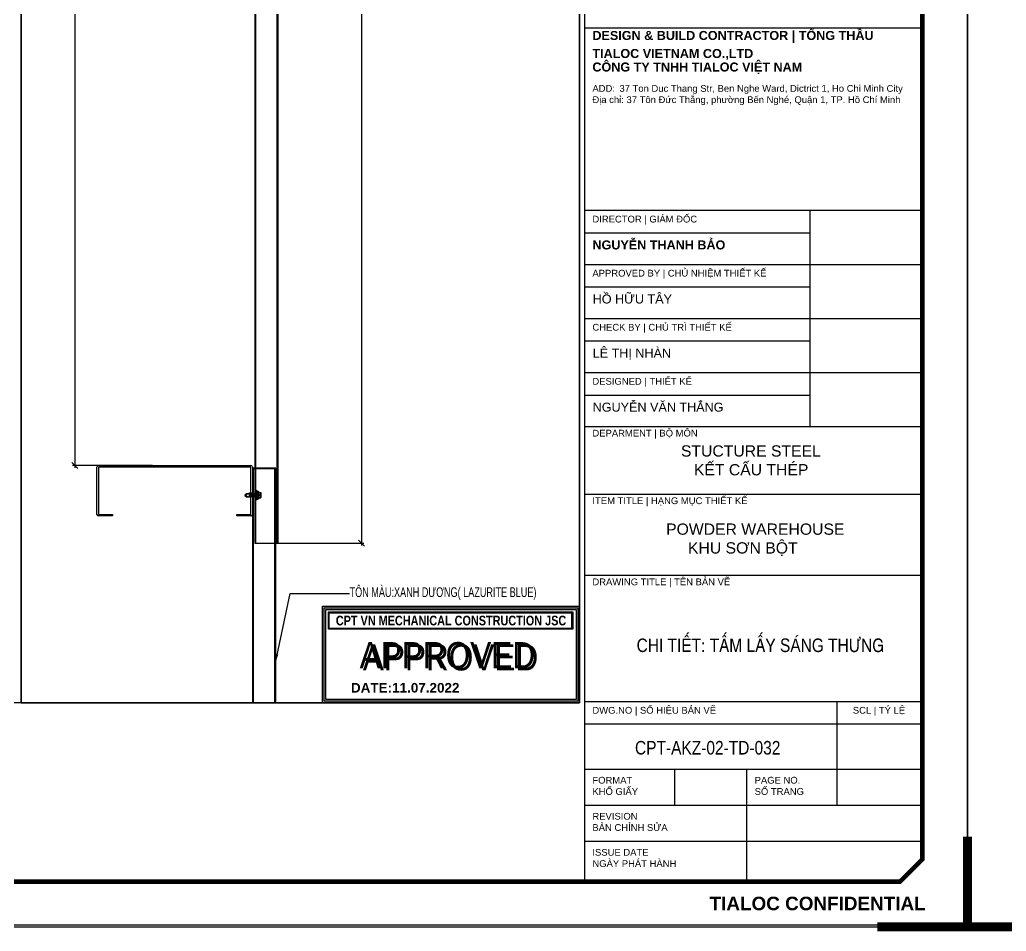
# Model space of a CAD drawing. Header units: inches. Extents: x 340055 to 349452, y -34649 to -30845.
# Drawn here: x 343245.9 to 343499.8, y -33836.9 to -33602.3 of the extents above; entities that cross this region are included whole.
import ezdxf
from ezdxf.enums import TextEntityAlignment as Align

# ---------------------------------------------------------------- set-up
doc = ezdxf.new("R2010")
doc.units = ezdxf.units.IN
doc.header["$MEASUREMENT"] = 0
for name, color, linetype in [('0 @ 1', 7, 'Continuous'), ('1', 1, 'Continuous'), ('3', 3, 'Continuous'), ('9', 9, 'Continuous'), ('DIM', 8, 'Continuous'), ('NET IN', 3, 'Continuous'), ('STRUCTURE', 1, 'Continuous')]:
    doc.layers.add(name, color=color, linetype=linetype)
doc.layers.add('Cover text', color=7, linetype='Continuous', true_color=0x52370f)
for name, color, linetype, lineweight in [('TEXT @ 1', 7, 'Continuous', 20), ('TL-TIILE BLOCK A2$0$TL-TITLE BLOCK - TEXT @ 1', 7, 'Continuous', 25), ('TL-TIILE BLOCK A2$0$TL-TITLE BLOCK 1', 7, 'Continuous', 50), ('TL-TIILE BLOCK A2$0$TL-TITLE BLOCK 2', 7, 'Continuous', 25)]:
    doc.layers.add(name, color=color, linetype=linetype, lineweight=lineweight)
doc.styles.add('2501', font='', dxfattribs={"height": 250})
doc.styles.add('HX3', font='')
doc.styles.add('ST1H', font='vnshxh.shx', dxfattribs={"width": 0.7})
doc.styles.add('TIEU DE', font='', dxfattribs={"width": 0.8})
doc.styles.add('TL-TIILE BLOCK A2$0$MEP-TEXT T.BLOCK 1', font='arial.ttf', dxfattribs={"height": 1.5})
doc.styles.add('TL-TIILE BLOCK A2$0$MEP-TEXT T.BLOCK 2', font='arial.ttf')
doc.styles.add('TL-TIILE BLOCK A2$0$MEP-TEXT T.BLOCK 3', font='arial.ttf', dxfattribs={"height": 3})
doc.styles.get('2501').set_extended_font_data('.VnArialH', bold=True)
doc.styles.get('HX3').set_extended_font_data('.VnBlackH')
doc.styles.get('TIEU DE').set_extended_font_data('.VnArial NarrowH')
doc.dimstyles.new('3', dxfattribs={"dimtxt": 3.5, "dimasz": 1.8, "dimexe": 1, "dimexo": 0, "dimgap": 1, "dimtad": 1, "dimdec": 0, "dimlfac": 3, "dimzin": 0, "dimdsep": 46, "dimtxsty": 'ST1H', "dimblk": 'OBLIQUE', "dimcen": 1, "dimdle": 1, "dimclrd": 8, "dimclre": 8, "dimclrt": 3, "dimadec": 0, "dimazin": 0, "dimtfac": 1, "dimtdec": 0, "dimtix": 1, "dimtofl": 0, "dimtmove": 1, "dimatfit": 3, "dimfxl": 0, "dimtolj": 1, "dimtzin": 0, "dimlwd": -1, "dimlwe": -1, "dimarcsym": 0})
doc.dimstyles.new('5', dxfattribs={"dimtxt": 3.5, "dimasz": 1.5, "dimexe": 0.6, "dimexo": 0, "dimtad": 1, "dimdec": 0, "dimlfac": 5, "dimzin": 0, "dimdsep": 46, "dimtxsty": 'ST1H', "dimblk": 'OBLIQUE', "dimcen": 1, "dimdle": 0.6, "dimclrd": 8, "dimclre": 8, "dimclrt": 3, "dimadec": 0, "dimazin": 0, "dimtfac": 1, "dimtdec": 0, "dimtix": 1, "dimtofl": 0, "dimtmove": 0, "dimatfit": 3, "dimfxl": 0, "dimtolj": 1, "dimtzin": 0, "dimlwd": -1, "dimlwe": -1, "dimarcsym": 0})

# ---------------------------------------------------------------- blocks, each defined once
blk = doc.blocks.new('A$C153C7E87')
at = {"color": 94, "ltscale": 50}
for p, q in [((66, 21.67), (0.67, 21.67)), ((0, 21), (0, 0.67)), ((66.67, 0.67), (66.67, 21))]:
    blk.add_line(p, q, dxfattribs=at)
blk.add_lwpolyline([(0.67, 0), (6.67, 0), (6.67, 0.67), (0.67, 0.67), (0.67, 21), (66, 21), (66, 0.67), (60, 0.67), (60, 0), (66, 0)], dxfattribs=at)
at = {"color": 94, "ltscale": 50, "extrusion": (0, 0, -1)}
for centre, major_axis, start_param, end_param in [((0.67, 21), (-0.471, 0.471), 5.497787, 7.068583), ((66, 21), (-0.471, 0.471), 0.785398, 2.356194), ((0.67, 0.67), (0.471, 0.471), 2.356194, 3.926991), ((66, 0.67), (0.471, 0.471), 0.785398, 2.356194)]:
    blk.add_ellipse(centre, major_axis=major_axis, ratio=1, start_param=start_param, end_param=end_param, dxfattribs=at)
blk = doc.blocks.new('_Oblique')
at = {"color": 0, "linetype": 'ByBlock', "lineweight": -2}
blk.add_line((-0.5, -0.5), (0.5, 0.5), dxfattribs=at)
blk = doc.blocks.new('*D712')
at = {"color": 8, "transparency": 16777216}
for p, q in [((343260.12, -33476.43), (343260.12, -33717.63)), ((343267.11, -33477.03), (343259.52, -33477.03)), ((343280.06, -33717.03), (343259.52, -33717.03))]:
    blk.add_line(p, q, dxfattribs=at)
at = {"layer": 'Defpoints', "color": 0, "transparency": 16777216}
for p in [(343267.11, -33477.03), (343260.12, -33717.03), (343280.06, -33717.03)]:
    blk.add_point(p, dxfattribs=at)
at = {"color": 8, "transparency": 16777216, "xscale": 1.5, "yscale": 1.5, "zscale": 1.5}
for p, rotation in [((343260.12, -33477.03), 90), ((343260.12, -33717.03), 270)]:
    blk.add_blockref('_Oblique', p, dxfattribs=dict(at, rotation=rotation))
at = {"color": 3, "transparency": 16777216, "insert": (343257.74, -33597.03), "char_height": 3.5, "attachment_point": 5, "rotation": 90, "style": 'ST1H'}
blk.add_mtext('\\A1;1200', dxfattribs=at)
blk = doc.blocks.new('*D713')
at = {"color": 8, "transparency": 16777216}
for p, q in [((343309.41, -33457.03), (343334.49, -33457.03)), ((343333.89, -33456.43), (343333.89, -33737.63)), ((343309.41, -33737.03), (343334.49, -33737.03))]:
    blk.add_line(p, q, dxfattribs=at)
at = {"layer": 'Defpoints', "color": 0, "transparency": 16777216}
for p in [(343309.41, -33457.03), (343309.41, -33737.03), (343333.89, -33737.03)]:
    blk.add_point(p, dxfattribs=at)
at = {"color": 8, "transparency": 16777216, "xscale": 1.5, "yscale": 1.5, "zscale": 1.5}
for p, rotation in [((343333.89, -33457.03), 90), ((343333.89, -33737.03), 270)]:
    blk.add_blockref('_Oblique', p, dxfattribs=dict(at, rotation=rotation))
at = {"color": 3, "transparency": 16777216, "insert": (343331.51, -33597.03), "char_height": 3.5, "attachment_point": 5, "rotation": 90, "style": 'ST1H'}
blk.add_mtext('\\A1;1400', dxfattribs=at)
blk = doc.blocks.new('Short_Self_drilling')
at = {"layer": 'STRUCTURE', "color": 1, "linetype": 'Continuous'}
for p, q in [((6.4, 1.7), (-6.4, 1.7)), ((5.1, 3.8), (-5.1, 3.8)), ((-2.6, 2.9), (-5.1, 2.9)), ((-3.4, 3.8), (-3.4, 6.8)), ((3, 7.2), (-3, 7.2)), ((2.6, 2.9), (-2.6, 2.9)), ((-2.1, 2.8), (-2.1, 2.9)), ((6.3, 0), (0, 0)), ((2.2, 2.8), (2.2, 2.9)), ((2.2, -0.5), (2.2, 0)), ((5.1, 2.9), (2.6, 2.9)), ((3.4, 3.8), (3.4, 6.8)), ((3, -1.2), (-2.7, -0.2)), ((3, -2.7), (-2.7, -1.8)), ((3, -4.2), (-2.7, -3.3)), ((3, -5.8), (-2.7, -4.8)), ((3, -7.3), (-2.7, -6.3)), ((-1.9, -8), (-2.7, -7.9)), ((-2.1, -1.4), (-2.1, -0.9)), ((-2.1, -2.9), (-2.1, -2.4)), ((-2.1, -4.4), (-2.1, -3.9)), ((-2.1, -6), (-2.1, -5.4)), ((-2.1, -7.5), (-2.1, -7)), ((-2.1, -12.3), (-2.1, -8.5)), ((3, -8.8), (-1.1, -8.1)), ((2.1, -12.3), (2.1, -9.1)), ((2.2, -2), (2.2, -1.5)), ((2.2, -3.6), (2.2, -3)), ((2.2, -5.1), (2.2, -4.6)), ((2.2, -6.6), (2.2, -6.1)), ((2.2, -8.1), (2.2, -7.6))]:
    blk.add_line(p, q, dxfattribs=at)
blk.add_lwpolyline([(6.4, 1.3), (6.4, 1.7), (2.1, 2.8), (-2.1, 2.8), (-6.4, 1.7), (-6.4, 1.3)], close=True, dxfattribs=at)
for points in [[(-6.4, 1.3, -0.088869), (-6.3, 0), (0, 0)], [(-0.1, 3.8), (-0.3, 6.2, 0.338878), (-3.1, 6.2), (-3.3, 3.8)], [(3.3, 3.8), (3.1, 6.2, 0.338878), (0.3, 6.2), (0.1, 3.8)], [(2.1, -12.3), (0.2, -14.2, -0.333596), (-0.2, -14.2), (-2.1, -12.3)], [(-0.1, -14), (-1, -12.2, -0.148657), (-1.4, -11.2), (-2, -7.7, -0.815006), (-1.2, -7.8, 0.150833), (-0.8, -8.7)], [(2.1, -12.3), (1.7, -11.7, 0.52242), (0.9, -11.7), (-0.2, -14.2)]]:
    blk.add_lwpolyline(points, format="xyb", dxfattribs=at)
for points in [[(3, -1.2), (2.2, -1.5), (-2.1, -0.8), (-2.7, -0.2), (-2.4, 0)], [(3, -2.7), (2.2, -3), (-2.1, -2.4), (-2.7, -1.8), (-2.1, -1.4), (2.2, -2), (3, -2.7)], [(3, -4.2), (2.2, -4.6), (-2.1, -3.9), (-2.7, -3.3), (-2.1, -2.9), (2.2, -3.6), (3, -4.2)], [(3, -5.8), (2.2, -6.1), (-2.1, -5.4), (-2.7, -4.8), (-2.1, -4.4), (2.2, -5.1), (3, -5.8)], [(3, -7.3), (2.2, -7.6), (-2.1, -7), (-2.7, -6.3), (-2.1, -6), (2.2, -6.6), (3, -7.3)], [(-1.8, -8.5), (-2.1, -8.5), (-2.7, -7.9), (-2.1, -7.5), (-1.8, -7.5)], [(-1.3, -7.6), (2.2, -8.1), (3, -8.8)], [(-1.2, 0), (2.2, -0.5), (3, -1.2)], [(3, -8.8), (2.2, -9.1), (-0.8, -8.7)]]:
    blk.add_lwpolyline(points, dxfattribs=at)
for centre, radius, start, end in [((-5, 3.3), 0.455, 109.7949, 250.2674), ((-3, 6.8), 0.429, 90.0311, 180.0311), ((3, 6.8), 0.429, 0.0311, 90.0311), ((5.1, 3.3), 0.435, 279.7276, 80.3347), ((10, 0.2), 3.74, 162.2963, 182.6103)]:
    blk.add_arc(centre, radius, start, end, dxfattribs=at)
blk = doc.blocks.new('DAUKIEMSOAT')
at = {"layer": '1'}
h = blk.add_hatch(color=10, dxfattribs=at)
h.dxf.hatch_style = 1
h.paths.add_polyline_path([(-1009.3, -10752.83), (-1009.3, -10728.79), (-944.11, -10728.79), (-944.11, -10752.83)], flags=16)
h.paths.add_polyline_path([(-1009.73, -10753.26), (-1009.73, -10728.36), (-943.68, -10728.36), (-943.68, -10753.26)])
h = blk.add_hatch(color=10, dxfattribs=at)
h.dxf.hatch_style = 1
h.paths.add_polyline_path([(-945.66, -10734.13), (-1008.05, -10734.13), (-1008.05, -10730.05), (-945.66, -10730.05)], flags=16)
h.paths.add_polyline_path([(-945.4, -10729.86), (-945.4, -10734.33), (-1008.24, -10734.33), (-1008.24, -10729.86)])
at = {"layer": '1', "color": 10}
for points in [[(-1009.73, -10753.26), (-1009.73, -10728.36), (-943.68, -10728.36), (-943.68, -10753.26)], [(-1009.3, -10752.83), (-1009.3, -10728.79), (-944.11, -10728.79), (-944.11, -10752.83)], [(-1008.87, -10752.4), (-1008.87, -10729.22), (-944.54, -10729.22), (-944.54, -10752.4)], [(-945.4, -10729.86), (-945.4, -10734.33), (-1008.24, -10734.33), (-1008.24, -10729.86)], [(-945.66, -10734.13), (-1008.05, -10734.13), (-1008.05, -10730.05), (-945.66, -10730.05)]]:
    blk.add_lwpolyline(points, close=True, dxfattribs=at)
at = {"layer": '1', "color": 10, "style": '2501', "width": 0.8}
blk.add_text('CPT VN MECHANICAL CONSTRUCTION JSC', height=2.5, dxfattribs=at).set_placement((-1006.34, -10733.32))
at = {"layer": '1', "color": 10, "style": 'HX3', "width": 0.9}
blk.add_text('APPROVED', height=6.75, dxfattribs=at).set_placement((-977.64, -10744.37), align=Align.CENTER)
at = {"layer": '1', "color": 251, "linetype": 'Continuous', "true_color": 0x645e5e, "style": 'HX3', "width": 0.9}
blk.add_text('APPROVED', height=6.75, dxfattribs=at).set_placement((-976.82, -10744.92), align=Align.CENTER)
at = {"layer": '1', "color": 10, "style": '2501'}
blk.add_attdef('DATE', text='', height=2.48, dxfattribs=at).set_placement((-1002.45, -10749.37), align=Align.MIDDLE_LEFT)
blk = doc.blocks.new('A$C57dc6cef')
at = {"layer": 'DIM', "color": 1}
blk.add_blockref('DAUKIEMSOAT', (1009.73, 10753.26), dxfattribs=at).add_auto_attribs({'DATE': 'DATE:11.07.2022'})
blk = doc.blocks.new('A$Cc64c765f')
at = {"layer": '9'}
blk.add_blockref('A$C57dc6cef', (-1.75, 0), dxfattribs=at)
blk = doc.blocks.new('kt kien truc 1')
at = {"layer": 'Defpoints', "color": 8}
blk.add_lwpolyline([(0, 0), (594, 0), (594, 420), (0, 420)], close=True, dxfattribs=at)
at = {"layer": 'Defpoints', "color": 8, "const_width": 2}
for points in [[(0, 20), (0, 0), (20, 0)], [(594, 20), (594, 0), (574, 0)]]:
    blk.add_lwpolyline(points, dxfattribs=at)
at = {"layer": 'TL-TIILE BLOCK A2$0$TL-TITLE BLOCK 1', "const_width": 1}
blk.add_lwpolyline([(20, 10), (579, 10), (584, 15), (584, 405), (579, 410), (20, 410), (15, 405), (15, 15)], close=True, dxfattribs=at)
at = {"layer": 'TL-TIILE BLOCK A2$0$TL-TITLE BLOCK 2'}
for p, q in [((509, 410), (509, 10)), ((509, 199.5), (584, 199.5)), ((509, 159), (584, 159)), ((559, 159), (559, 111)), ((509, 154), (559, 154)), ((509, 147), (584, 147)), ((509, 142), (559, 142)), ((509, 135), (584, 135)), ((509, 130), (559, 130)), ((509, 123), (584, 123)), ((509, 118), (559, 118)), ((509, 111), (584, 111)), ((509, 96), (584, 96)), ((509, 78), (584, 78)), ((509, 50), (584, 50)), ((565, 50), (565, 27)), ((509, 45), (584, 45)), ((509, 35), (584, 35)), ((529, 35), (529, 27)), ((545, 35), (545, 10)), ((509, 27), (584, 27)), ((509, 19), (584, 19))]:
    blk.add_line(p, q, dxfattribs=at)
at = {"layer": '0 @ 1', "attachment_point": 1}
for s, width, insert, char_height, style in [('\\pt10;{\\fArial|b1|i0|c0|p34;NGUYỄN THANH BẢO}', 32.1571, (510.79, 152.31), 2, 'TL-TIILE BLOCK A2$0$MEP-TEXT T.BLOCK 2'), ('\\pt15;{\\fArial|b1|i0|c0|p34;TIALOC CONFIDENTIAL}', 49.3859, (536.78, 6.67), 3, 'TL-TIILE BLOCK A2$0$MEP-TEXT T.BLOCK 3')]:
    blk.add_mtext_dynamic_manual_height_columns(s, width=width, gutter_width=12.5, heights=[0], dxfattribs=dict(at, insert=insert, char_height=char_height, style=style))
at = {"layer": 'TEXT @ 1', "attachment_point": 1, "style": 'TL-TIILE BLOCK A2$0$MEP-TEXT T.BLOCK 1'}
for s, width, insert, char_height in [('{\\C1;HỒ HỮU TÂY}', 50.8254, (510.84, 140.31), 2), ('{\\C1;LÊ THỊ NHÀN}', 50.8254, (510.84, 128.31), 2), ('{\\C1;NGUYỄN VĂN THẮNG}', 50.8254, (510.84, 116.31), 2), ('\\pi10.02899;{\\C1;STUCTURE STEEL \\P\\pi12.90587;KẾT CẤU THÉP}', 50.8254, (520.39, 106.84), 2.5), ('\\pi10.78205;{\\C1;POWDER WAREHOUSE\\P     KHU SƠN BỘT}', 64.0147, (516.35, 89.49), 2.5)]:
    blk.add_mtext_dynamic_manual_height_columns(s, width=width, gutter_width=15, heights=[0], dxfattribs=dict(at, insert=insert, char_height=char_height))
at = {"layer": 'TL-TIILE BLOCK A2$0$TL-TITLE BLOCK - TEXT @ 1', "attachment_point": 1}
for s, width, insert, char_height, style in [('{\\fArial|b1|i0|c0|p34;DESIGN & BUILD CONTRACTOR | TỔNG THẦU}', 66.5482, (510.78, 198.79), 2, 'TL-TIILE BLOCK A2$0$MEP-TEXT T.BLOCK 2'), ('{\\fArial|b1|i0|c0|p34;TIALOC VIETNAM CO.,LTD}', 66.5482, (510.78, 194.79), 2, 'TL-TIILE BLOCK A2$0$MEP-TEXT T.BLOCK 2'), ('{\\fArial|b1|i0|c0|p34;CÔNG TY TNHH TIALOC VIỆT NAM}', 66.5482, (510.78, 191.79), 2, 'TL-TIILE BLOCK A2$0$MEP-TEXT T.BLOCK 2'), ('ADD:^I37 Ton Duc Thang Str, Ben Nghe Ward, Dictrict 1, Ho Chi Minh City ', 70.4569, (510.78, 186.79), 1.5, 'TL-TIILE BLOCK A2$0$MEP-TEXT T.BLOCK 1'), ('Địa chỉ: 37 Tôn Đức Thắng, phường Bến Nghé, Quận 1, TP. Hồ Chí Minh', 70.522, (510.78, 184.29), 1.5, 'TL-TIILE BLOCK A2$0$MEP-TEXT T.BLOCK 1'), ('DIRECTOR | GIÁM ĐỐC', 57.2397, (510.78, 157.79), 1.5, 'TL-TIILE BLOCK A2$0$MEP-TEXT T.BLOCK 1'), ('APPROVED BY | CHỦ NHIỆM THIẾT KẾ', 57.2397, (510.78, 145.79), 1.5, 'TL-TIILE BLOCK A2$0$MEP-TEXT T.BLOCK 1'), ('CHECK BY | CHỦ TRÌ THIẾT KẾ', 50.8254, (510.78, 133.79), 1.5, 'TL-TIILE BLOCK A2$0$MEP-TEXT T.BLOCK 1'), ('DESIGNED | THIẾT KẾ', 44.9979, (510.78, 121.79), 1.5, 'TL-TIILE BLOCK A2$0$MEP-TEXT T.BLOCK 1'), ('DEPARMENT | BỘ MÔN', 63.0963, (510.78, 110.29), 1.5, 'TL-TIILE BLOCK A2$0$MEP-TEXT T.BLOCK 1'), ('ITEM TITLE | HẠNG MỤC THIẾT KẾ', 63.0963, (510.78, 95.29), 1.5, 'TL-TIILE BLOCK A2$0$MEP-TEXT T.BLOCK 1'), ('DRAWING TITLE | TÊN BẢN VẼ', 63.0963, (510.78, 77.29), 1.5, 'TL-TIILE BLOCK A2$0$MEP-TEXT T.BLOCK 1'), ('DWG.NO | SỐ HIỆU BẢN VẼ', 37.618, (510.78, 48.79), 1.5, 'TL-TIILE BLOCK A2$0$MEP-TEXT T.BLOCK 1'), ('SCL | TỶ LỆ', 37.618, (568.56, 48.79), 1.5, 'TL-TIILE BLOCK A2$0$MEP-TEXT T.BLOCK 1'), ('FORMAT', 21.1246, (510.78, 33.27), 1.5, 'TL-TIILE BLOCK A2$0$MEP-TEXT T.BLOCK 1'), ('PAGE NO.', 21.1246, (546.78, 33.27), 1.5, 'TL-TIILE BLOCK A2$0$MEP-TEXT T.BLOCK 1'), ('KHỔ GIẤY', 31.0296, (510.78, 30.77), 1.5, 'TL-TIILE BLOCK A2$0$MEP-TEXT T.BLOCK 1'), ('SỐ TRANG', 31.0296, (546.78, 30.77), 1.5, 'TL-TIILE BLOCK A2$0$MEP-TEXT T.BLOCK 1'), ('REVISION', 21.1246, (510.78, 25.27), 1.5, 'TL-TIILE BLOCK A2$0$MEP-TEXT T.BLOCK 1'), ('BẢN CHỈNH SỬA', 31.0296, (510.78, 22.77), 1.5, 'TL-TIILE BLOCK A2$0$MEP-TEXT T.BLOCK 1'), ('ISSUE DATE', 21.1246, (510.78, 17.27), 1.5, 'TL-TIILE BLOCK A2$0$MEP-TEXT T.BLOCK 1'), ('NGÀY PHÁT HÀNH', 31.0296, (510.78, 14.77), 1.5, 'TL-TIILE BLOCK A2$0$MEP-TEXT T.BLOCK 1')]:
    blk.add_mtext_dynamic_manual_height_columns(s, width=width, gutter_width=15, heights=[0], dxfattribs=dict(at, insert=insert, char_height=char_height, style=style))

msp = doc.modelspace()

# ---------------------------------------------------------------- linework, layer by layer
at = {"color": 8}
for points in [[(342820.598, -33426.5398), (343389.936, -33426.5398), (343389.936, -33778.1197), (342820.598, -33778.1197)], [(343389.936, -33426.5398), (343246.2772, -33426.5398), (343246.2772, -33778.1197), (343389.936, -33778.1197)], [(343246.2772, -33426.5398), (343389.936, -33426.5398), (343389.936, -33778.1197), (343246.2772, -33778.1197)]]:
    msp.add_lwpolyline(points, close=True, dxfattribs=at)
at = {"layer": '3', "color": 5, "true_color": 0x1706f9}
msp.add_lwpolyline([(343312.4074, -33737.0305), (343312.4074, -33457.0305), (343306.411, -33457.0305), (343306.411, -33737.0305)], close=True, dxfattribs=at)
msp.add_lwpolyline([(343312.2074, -33737.0305), (343312.2074, -33457.2305), (343306.611, -33457.2305), (343306.611, -33737.0305)], dxfattribs=at)
at = {"layer": '3', "color": 240, "true_color": 0xf90627}
msp.add_lwpolyline([(343311.8066, -33778.1197), (343311.8066, -33717.6849), (343305.8102, -33717.6849), (343305.8102, -33778.1197)], close=True, dxfattribs=at)
msp.add_lwpolyline([(343311.6066, -33778.1197), (343311.6066, -33717.8849), (343306.0102, -33717.8849), (343306.0102, -33778.1197)], dxfattribs=at)
at = {"layer": 'NET IN'}
msp.add_lwpolyline([(343489.7906, -33348.7137), (344178.5705, -33348.7137), (344178.5705, -33835.3143), (343489.7906, -33835.3143)], close=True, dxfattribs=at)

# ---------------------------------------------------------------- block references
at = {"color": 8, "xscale": -0.5999999999767169, "yscale": 0.6000000000003638, "zscale": 0.6}
msp.add_blockref('A$C153C7E87', (343305.8102, -33730.0305), dxfattribs=at)
at = {"color": 1, "xscale": -0.1920000000847069, "yscale": 0.1919999999227002, "zscale": 0.1919999999999999, "rotation": 270.0311275478452}
msp.add_blockref('Short_Self_drilling', (343306.611, -33724.6781), dxfattribs=at)
at = {"layer": '3', "xscale": 1.159562065285868, "yscale": 1.159562065285868, "zscale": 1.159562065285868}
msp.add_blockref('kt kien truc 1', (343489.7906, -33835.7298), dxfattribs=at)

# ---------------------------------------------------------------- dimensions: what is measured, and where the dimension line sits
at = {"color": 8}
for base, p1, p2, picture, middle in [((343333.8861, -33737.0305), (343309.4092, -33457.0305), (343309.4092, -33737.0305), '*D713', (343331.5111, -33597.0305)), ((343260.1187, -33717.0305), (343267.106, -33477.0305), (343280.0649, -33717.0305), '*D712', (343257.7437, -33597.0305))]:
    dim = msp.add_linear_dim(base=base, p1=p1, p2=p2, angle=90, dimstyle='5', dxfattribs=at)
    dim.commit()
    dim.dimension.update_dxf_attribs({"geometry": picture, "text_midpoint": middle})

# ---------------------------------------------------------------- next in the draw order: texts
at = {"layer": '3', "insert": (343330.8091, -33750.0083), "char_height": 2.5, "attachment_point": 4, "style": 'ST1H', "bg_fill": 2}
msp.add_mtext('\\A1;t«n mµu:Xanh d\xad¬ng( Lazurite blue)', dxfattribs=at)

# ---------------------------------------------------------------- next in the draw order: linework, layer by layer
at = {"layer": 'NET IN'}
msp.add_lwpolyline([(342801.0108, -33348.7137), (343489.7906, -33348.7137), (343489.7906, -33835.3143), (342801.0108, -33835.3143)], close=True, dxfattribs=at)

# ---------------------------------------------------------------- next in the draw order: block references
msp.add_blockref('A$Cc64c765f', (343325.6323, -33778.1197))
at = {"layer": '3'}
ref = msp.add_blockref('kt kien truc 1', (342801.0108, -33835.7298), dxfattribs=dict(at, xscale=1.159562065285868, yscale=1.159562065285868, zscale=1.159562065285868))
ref.add_attrib('TENBANVE', 'CHI TIÕT: TÊM LÊY S¸NG TH¦NG', dxfattribs={"layer": 'Cover text', "ltscale": 0.5, "height": 3.478686, "style": 'TIEU DE'}).set_placement((343436.5163, -33763.297), align=Align.MIDDLE_CENTER)
ref.add_attrib('STT', 'CPT-AKZ-02-TD-032', dxfattribs={"layer": 'Cover text', "ltscale": 0.5, "height": 3.478686, "style": 'TIEU DE'}).set_placement((343422.9537, -33789.6643), align=Align.MIDDLE_CENTER)

# ---------------------------------------------------------------- next in the draw order: leaders
at = {"color": 9}
msp.add_leader([(343311.8066, -33767.4021), (343315.5546, -33750.0083), (343330.8091, -33750.0083)], dimstyle='3', override={"dimgap": 1, "dimtad": 0}, dxfattribs=at)

doc.saveas('drawing.dxf')
